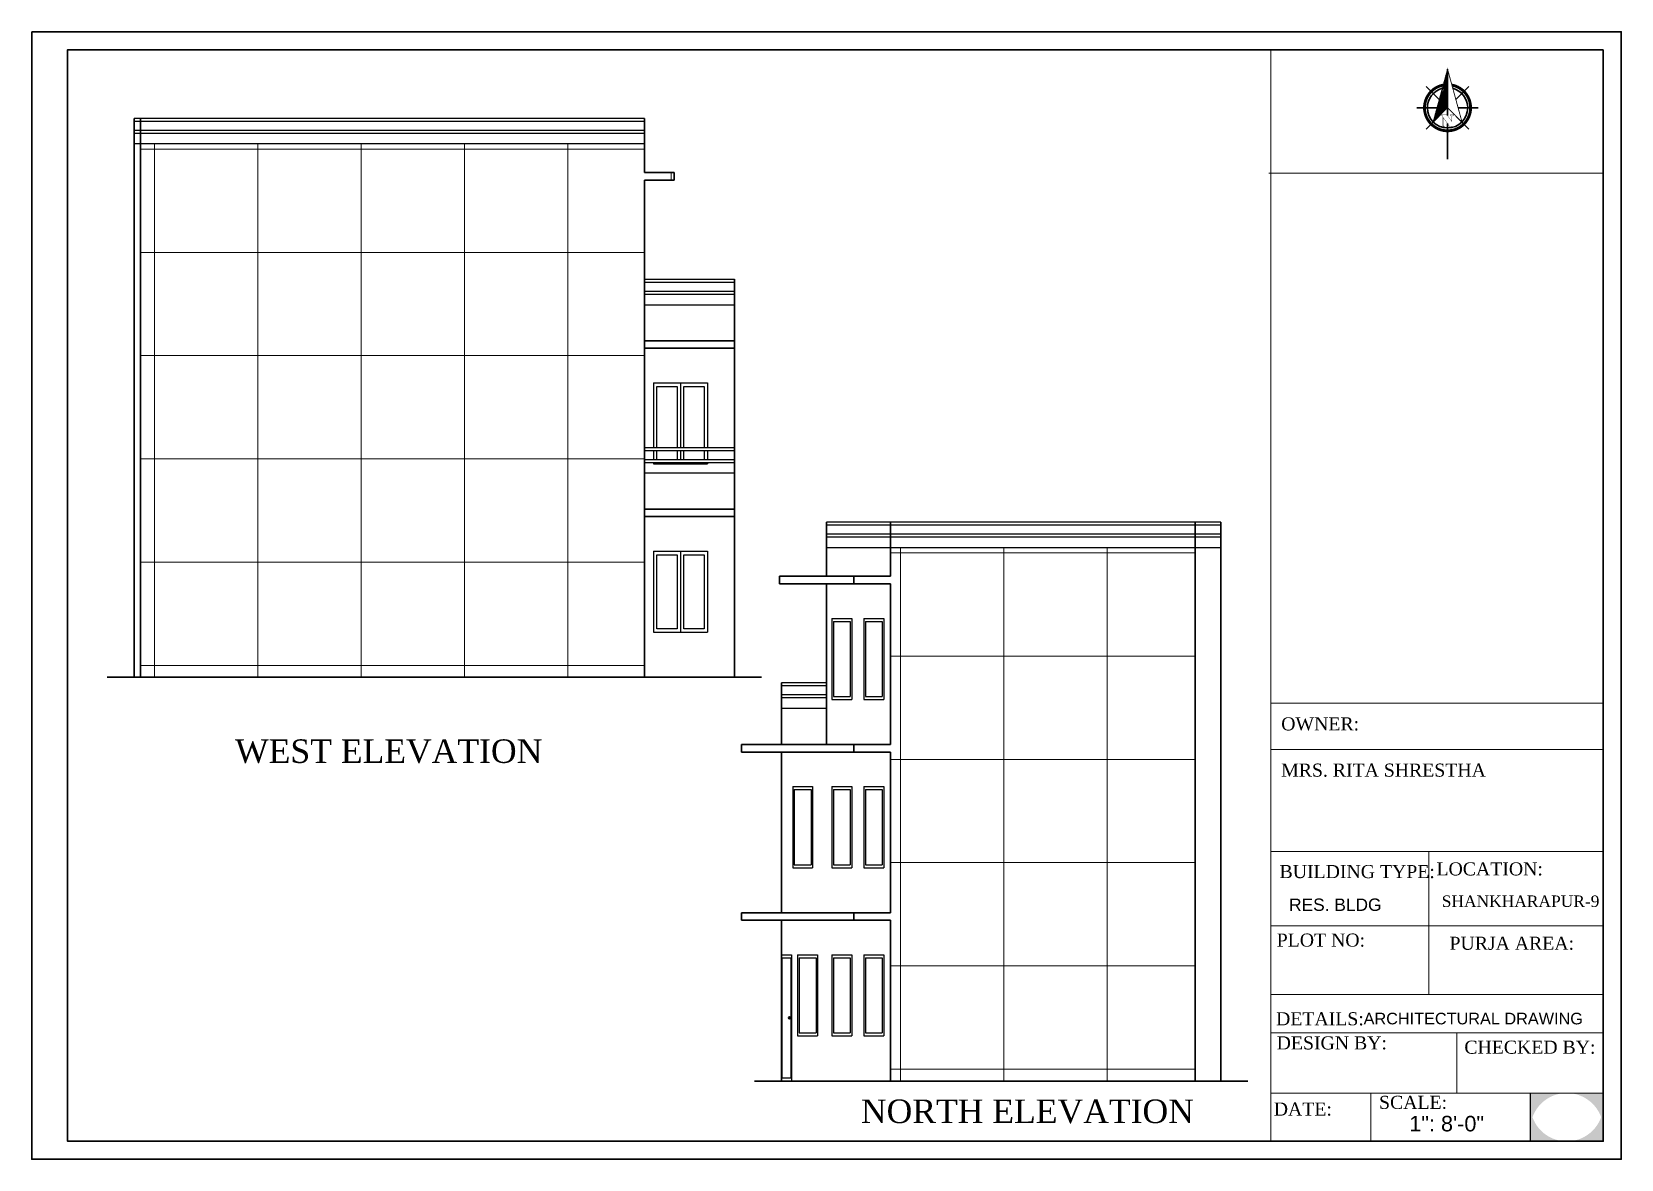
# Model space of a CAD drawing. Header units: inches. Extents: x 45643 to 70559, y -8725 to 1713.
# Drawn here: x 57982 to 59040, y -8725 to -7974 of the extents above; entities that cross this region are included whole.
import ezdxf

# ---------------------------------------------------------------- set-up
doc = ezdxf.new("R2010")
doc.units = ezdxf.units.IN
doc.header["$MEASUREMENT"] = 0
for name, color, linetype, lineweight in [('1', 7, 'Continuous', 25), ('A_hatch', 253, 'Continuous', 5), ('ELEVATION', 6, 'Continuous', 30), ('REBARS', 50, 'Continuous', 20), ('Siteplan', 7, 'Continuous', 30), ('Text', 7, 'Continuous', 9)]:
    doc.layers.add(name, color=color, linetype=linetype, lineweight=lineweight)
doc.layers.add('DIMENTION', color=8, linetype='Continuous')
doc.layers.add('Normal Wall', color=7, linetype='Continuous', lineweight=35, true_color=0xffaf89)
doc.layers.add('Rear Wall', color=7, linetype='Continuous', lineweight=20, true_color=0xd4e480)
doc.styles.get("Standard").update_dxf_attribs({"font": 'times.ttf'})
doc.styles.add('SwissBT', font='swiss.ttf', dxfattribs={"height": 12})

# ---------------------------------------------------------------- blocks, each defined once
blk = doc.blocks.new('*X1197')
at = {"color": 0}
for p, q in [((145.96, -414.6), (147.62, -412.94)), ((146.16, -413.87), (147.62, -412.41)), ((146.36, -413.14), (147.62, -411.88)), ((146.55, -412.41), (147.62, -411.35)), ((146.75, -411.68), (147.62, -410.82)), ((146.95, -410.95), (147.62, -410.29)), ((147.15, -410.22), (147.62, -409.76)), ((147.35, -409.49), (147.62, -409.23)), ((147.55, -408.76), (147.62, -408.7)), ((143.76, -422.63), (147.62, -418.77)), ((143.96, -421.9), (147.62, -418.24)), ((144.16, -421.17), (147.62, -417.71)), ((144.36, -420.44), (147.62, -417.18)), ((144.56, -419.71), (147.62, -416.65)), ((144.76, -418.98), (147.62, -416.12)), ((144.96, -418.25), (147.62, -415.59)), ((145.16, -417.52), (147.62, -415.06)), ((145.36, -416.79), (147.62, -414.53)), ((145.56, -416.06), (147.62, -414)), ((145.76, -415.33), (147.62, -413.47)), ((142.76, -426.28), (147.62, -421.42)), ((142.96, -425.55), (147.62, -420.89)), ((143.16, -424.82), (147.62, -420.36)), ((143.36, -424.09), (147.62, -419.83)), ((143.56, -423.36), (147.62, -419.3))]:
    blk.add_line(p, q, dxfattribs=at)
blk = doc.blocks.new('NORTH_15')
for p, q in [((-2.87, 2.87), (-7.37, 7.37)), ((0, 3.66), (0, 10.62)), ((2.87, 2.87), (7.37, 7.37)), ((-13.37, 0), (2.72, 0)), ((5.49, 0), (17.83, 0)), ((-2.87, -2.87), (-7.37, -7.37)), ((0, -3.66), (0, -10.62)), ((2.87, -2.87), (7.37, -7.37))]:
    blk.add_line(p, q)
at = {"const_width": 1}
for points in [[(0, -8, 1), (0, 8, 0.359415), (-7.86, 1.52, 1)], [(-7.86, -1.52, 0.359415), (0, -8, 1)]]:
    blk.add_lwpolyline(points, format="xyb", dxfattribs=at)
for points, const_width in [([(4.96, -5.01), (-13.37, 0), (4.9, 5), (0, 0), (4.96, -5.01)], 0.3), ([(5.93, -1.55), (6, -1.55), (6.07, -1.54), (6.13, -1.53), (6.17, -1.52), (6.22, -1.51), (6.26, -1.49), (6.28, -1.47), (6.3, -1.45), (6.32, -1.42), (6.33, -1.39), (6.35, -1.34), (6.36, -1.29), (6.37, -1.23), (6.38, -1.16), (6.38, -1.08), (6.38, -1), (6.54, -1), (6.54, -2.34), (6.38, -2.34), (6.38, -2.3), (6.38, -2.23), (6.38, -2.16), (6.37, -2.09), (6.36, -2.04), (6.35, -1.99), (6.33, -1.95), (6.32, -1.91), (6.3, -1.88), (6.28, -1.86), (6.26, -1.83), (6.22, -1.81), (6.18, -1.8), (6.13, -1.78), (6.07, -1.77), (6.01, -1.76), (5.95, -1.76), (2.66, -1.76), (2.66, -2.34), (2.5, -2.34), (2.5, -0.16), (4.71, 1.44), (3.14, 1.44), (3.07, 1.44), (3, 1.43), (2.94, 1.42), (2.89, 1.41), (2.85, 1.4), (2.81, 1.38), (2.78, 1.36), (2.76, 1.34), (2.74, 1.31), (2.72, 1.27), (2.7, 1.22), (2.69, 1.17), (2.68, 1.11), (2.67, 1.04), (2.66, 0.97), (2.66, 0.89), (2.66, 0.87), (2.5, 0.87), (2.5, 2.21), (2.66, 2.21), (2.66, 2.17), (2.66, 2.09), (2.67, 2.03), (2.68, 1.97), (2.69, 1.91), (2.7, 1.86), (2.71, 1.82), (2.73, 1.78), (2.75, 1.76), (2.77, 1.74), (2.8, 1.72), (2.85, 1.7), (2.89, 1.68), (2.94, 1.67), (3, 1.66), (3.07, 1.66), (3.14, 1.66), (6.54, 1.66), (6.54, 0.75), (3.33, -1.55), (5.93, -1.55), (5.93, -1.55)], 0.1)]:
    blk.add_lwpolyline(points, dxfattribs=dict(const_width=const_width))
for start, end in [(90, 164.973), (270, 90), (195.027, 270)]:
    blk.add_arc((0, 0), 7, start, end)
at = {"rotation": 90}
blk.add_blockref('*X1197', (-421.89, -147.62), dxfattribs=at)
blk = doc.blocks.new('A$C0BDB7EE9')
at = {"layer": 'Siteplan', "xscale": 2.999999999999779, "yscale": 2.999999999999779, "zscale": 2.999999999999779, "rotation": 247.8612575918487}
blk.add_blockref('NORTH_15', (20.2, 49.5), dxfattribs=at)
blk = doc.blocks.new('A$C327B4BBD')
at = {"layer": 'DIMENTION', "ltscale": 0.3, "xscale": 1.171875000000082, "yscale": 1.171875000000082, "zscale": 1.171875000000082, "rotation": 112.1387424081494}
blk.add_blockref('A$C0BDB7EE9', (16.1, 0), dxfattribs=at)

msp = doc.modelspace()

# ---------------------------------------------------------------- hatches: boundary and pattern name
msp.add_hatch(color=0).paths.add_polyline_path([(59028.142, -8680.908), (59003.832, -8680.908, -0.41421356), (59028.142, -8705.218)])
at = {"layer": 'A_hatch', "ltscale": 5}
h = msp.add_hatch(dxfattribs=at)
h.set_pattern_fill('ANSI37', color=11, scale=550, angle=45)
h.set_pattern_definition([(90, (-4292.47, -8396.29), (-68.75, 0), []), (180, (-4292.47, -8396.29), (-7e-15, -68.75), [])])
h.paths.add_polyline_path([(58389.788, -8180.11), (58389.788, -8073.11), (58409.727, -8073.11), (58409.727, -8068.11), (58389.788, -8068.11), (58389.788, -8049.11), (58054.349, -8049.11), (58054.349, -8068.11), (58054.349, -8180.11), (58054.349, -8292.11), (58054.349, -8404.11), (58389.788, -8404.11), (58389.788, -8292.11)])
h = msp.add_hatch(dxfattribs=at)
h.set_pattern_fill('ANSI37', color=11, scale=550, angle=45)
h.set_pattern_definition([(90, (-4483.49, -8665.064), (-68.75, 0), []), (180, (-4483.49, -8665.064), (-7e-15, -68.75), [])])
h.paths.add_polyline_path([(58553.567, -8560.887), (58529.248, -8560.887), (58529.248, -8565.887), (58553.567, -8565.887), (58553.567, -8672.887), (58756.349, -8672.887), (58756.349, -8317.887), (58553.567, -8317.887), (58553.567, -8336.887), (58529.248, -8336.887), (58529.248, -8341.887), (58553.567, -8341.887), (58553.567, -8448.887), (58529.248, -8448.887), (58529.248, -8453.887), (58553.567, -8453.887)])
at = {"layer": 'Text'}
for points in [[(59003.832, -8680.908), (58979.522, -8680.908), (58979.522, -8705.218, -0.41421356)], [(59003.832, -8680.908), (58979.522, -8680.908), (58979.522, -8705.218, -0.41421356)], [(59028.142, -8680.908), (59003.832, -8680.908, -0.41421356), (59028.142, -8705.218)], [(58979.522, -8688.724), (58979.522, -8713.034), (59003.832, -8713.034, -0.41421356)], [(58979.522, -8688.724), (58979.522, -8713.034), (59003.832, -8713.034, -0.41421356)], [(59028.142, -8688.724, -0.41421356), (59003.832, -8713.034), (59028.142, -8713.034)], [(59028.142, -8688.724, -0.41421356), (59003.832, -8713.034), (59028.142, -8713.034)]]:
    msp.add_hatch(color=0, dxfattribs=at).paths.add_polyline_path(points)

# ---------------------------------------------------------------- linework, layer by layer
at = {"color": 5}
for p, q in [((58395.788, -8208.11), (58431.788, -8208.11)), ((58395.788, -8208.11), (58395.788, -8251.11)), ((58413.788, -8208.11), (58413.788, -8251.11)), ((58431.788, -8208.11), (58431.788, -8251.11)), ((58395.788, -8253.11), (58395.788, -8259.11)), ((58395.788, -8261.11), (58395.788, -8262.11)), ((58395.788, -8262.11), (58431.788, -8262.11)), ((58413.788, -8253.11), (58413.788, -8259.11)), ((58413.788, -8261.11), (58413.788, -8262.11)), ((58431.788, -8253.11), (58431.788, -8259.11)), ((58431.788, -8261.11), (58431.788, -8262.11)), ((58395.788, -8320.11), (58431.788, -8320.11)), ((58395.788, -8320.11), (58395.788, -8374.11)), ((58413.788, -8320.11), (58413.788, -8374.11)), ((58431.788, -8320.11), (58431.788, -8374.11)), ((58514.642, -8364.887), (58527.878, -8364.887)), ((58514.642, -8364.887), (58514.642, -8418.887)), ((58515.642, -8366.887), (58526.878, -8366.887)), ((58515.642, -8366.887), (58515.642, -8416.887)), ((58526.878, -8366.887), (58526.878, -8416.887)), ((58527.878, -8364.887), (58527.878, -8418.887)), ((58535.915, -8364.887), (58549.15, -8364.887)), ((58535.915, -8364.887), (58535.915, -8418.887)), ((58536.915, -8366.887), (58548.15, -8366.887)), ((58536.915, -8366.887), (58536.915, -8416.887)), ((58548.15, -8366.887), (58548.15, -8416.887)), ((58549.15, -8364.887), (58549.15, -8418.887)), ((58395.788, -8374.11), (58431.788, -8374.11)), ((58514.642, -8418.887), (58527.878, -8418.887)), ((58515.642, -8416.887), (58526.878, -8416.887)), ((58535.915, -8418.887), (58549.15, -8418.887)), ((58536.915, -8416.887), (58548.15, -8416.887)), ((58488.583, -8476.887), (58501.819, -8476.887)), ((58488.583, -8476.887), (58488.583, -8530.887)), ((58489.583, -8478.887), (58500.819, -8478.887)), ((58489.583, -8478.887), (58489.583, -8528.887)), ((58500.819, -8478.887), (58500.819, -8528.887)), ((58501.819, -8476.887), (58501.819, -8530.887)), ((58514.642, -8476.887), (58527.878, -8476.887)), ((58514.642, -8476.887), (58514.642, -8530.887)), ((58515.642, -8478.887), (58526.878, -8478.887)), ((58515.642, -8478.887), (58515.642, -8528.887)), ((58526.878, -8478.887), (58526.878, -8528.887)), ((58527.878, -8476.887), (58527.878, -8530.887)), ((58535.915, -8476.887), (58549.15, -8476.887)), ((58535.915, -8476.887), (58535.915, -8530.887)), ((58536.915, -8478.887), (58548.15, -8478.887)), ((58536.915, -8478.887), (58536.915, -8528.887)), ((58548.15, -8478.887), (58548.15, -8528.887)), ((58549.15, -8476.887), (58549.15, -8530.887)), ((58488.583, -8530.887), (58501.819, -8530.887)), ((58489.583, -8528.887), (58500.819, -8528.887)), ((58514.642, -8530.887), (58527.878, -8530.887)), ((58515.642, -8528.887), (58526.878, -8528.887)), ((58535.915, -8530.887), (58549.15, -8530.887)), ((58536.915, -8528.887), (58548.15, -8528.887)), ((58491.829, -8588.887), (58505.064, -8588.887)), ((58491.829, -8588.887), (58491.829, -8642.887)), ((58492.829, -8590.887), (58504.064, -8590.887)), ((58492.829, -8590.887), (58492.829, -8640.887)), ((58504.064, -8590.887), (58504.064, -8640.887)), ((58505.064, -8588.887), (58505.064, -8642.887)), ((58514.642, -8588.887), (58527.878, -8588.887)), ((58514.642, -8588.887), (58514.642, -8642.887)), ((58515.642, -8590.887), (58526.878, -8590.887)), ((58515.642, -8590.887), (58515.642, -8640.887)), ((58526.878, -8590.887), (58526.878, -8640.887)), ((58527.878, -8588.887), (58527.878, -8642.887)), ((58535.915, -8588.887), (58549.15, -8588.887)), ((58535.915, -8588.887), (58535.915, -8642.887)), ((58536.915, -8590.887), (58548.15, -8590.887)), ((58536.915, -8590.887), (58536.915, -8640.887)), ((58548.15, -8590.887), (58548.15, -8640.887)), ((58549.15, -8588.887), (58549.15, -8642.887)), ((58491.829, -8642.887), (58505.064, -8642.887)), ((58492.829, -8640.887), (58504.064, -8640.887)), ((58514.642, -8642.887), (58527.878, -8642.887)), ((58515.642, -8640.887), (58526.878, -8640.887)), ((58535.915, -8642.887), (58549.15, -8642.887)), ((58536.915, -8640.887), (58548.15, -8640.887))]:
    msp.add_line(p, q, dxfattribs=at)
at = {"color": 0}
msp.add_line((58979.522, -8680.908), (58979.522, -8713.034), dxfattribs=at)
msp.add_line((58979.522, -8680.908), (58979.522, -8713.034), dxfattribs=at)
at = {"color": 5}
for points in [[(58398.19, -8251.11), (58398.19, -8210.568), (58411.725, -8210.568), (58411.725, -8251.11)], [(58416.19, -8251.11), (58416.19, -8210.568), (58429.725, -8210.568), (58429.725, -8251.11)], [(58398.19, -8259.11), (58398.19, -8253.11)], [(58411.725, -8253.11), (58411.725, -8259.11)], [(58416.19, -8259.11), (58416.19, -8253.11)], [(58429.725, -8253.11), (58429.725, -8259.11)]]:
    msp.add_lwpolyline(points, dxfattribs=at)
for points in [[(58398.19, -8322.568), (58411.725, -8322.568), (58411.725, -8371.968), (58398.19, -8371.968)], [(58416.19, -8322.568), (58429.725, -8322.568), (58429.725, -8371.968), (58416.19, -8371.968)]]:
    msp.add_lwpolyline(points, close=True, dxfattribs=at)
at = {"layer": '1', "color": 11, "ltscale": 5}
for p, q in [((58389.788, -8032.11), (58050.288, -8032.11)), ((58389.788, -8034.11), (58050.288, -8034.11)), ((58389.788, -8040.11), (58050.288, -8040.11)), ((58389.788, -8042.11), (58050.288, -8042.11)), ((58389.788, -8049.11), (58050.288, -8049.11)), ((58389.788, -8139.11), (58449.788, -8139.11)), ((58389.788, -8141.11), (58449.788, -8141.11)), ((58389.788, -8147.11), (58449.788, -8147.11)), ((58389.788, -8149.11), (58449.788, -8149.11)), ((58389.788, -8156.11), (58449.788, -8156.11)), ((58389.788, -8251.11), (58449.788, -8251.11)), ((58389.788, -8253.11), (58449.788, -8253.11)), ((58389.788, -8259.11), (58449.788, -8259.11)), ((58389.788, -8261.11), (58449.788, -8261.11)), ((58389.788, -8268.11), (58449.788, -8268.11)), ((58773.574, -8300.887), (58510.974, -8300.887)), ((58773.574, -8302.887), (58510.974, -8302.887)), ((58773.574, -8308.887), (58510.974, -8308.887)), ((58773.574, -8310.887), (58510.974, -8310.887)), ((58773.574, -8317.887), (58510.974, -8317.887)), ((58510.974, -8407.887), (58481.053, -8407.887)), ((58510.974, -8409.887), (58481.053, -8409.887)), ((58510.974, -8415.887), (58481.053, -8415.887)), ((58510.974, -8417.887), (58481.053, -8417.887)), ((58510.974, -8424.887), (58481.053, -8424.887))]:
    msp.add_line(p, q, dxfattribs=at)
at = {"layer": '1', "color": 2, "ltscale": 5}
for points in [[(58481.053, -8588.887), (58487.785, -8588.887), (58487.785, -8672.887), (58481.053, -8672.887)], [(58487.411, -8670.887), (58481.427, -8670.887), (58481.427, -8590.887), (58487.411, -8590.887)]]:
    msp.add_lwpolyline(points, close=True, dxfattribs=at)
at = {"layer": 'ELEVATION'}
for p, q in [((58050.288, -8068.11), (58050.288, -8032.11)), ((58054.349, -8068.11), (58054.349, -8032.11)), ((58389.788, -8068.11), (58389.788, -8032.11)), ((58050.288, -8180.11), (58050.288, -8068.11)), ((58054.349, -8180.11), (58054.349, -8068.11)), ((58409.727, -8068.11), (58389.788, -8068.11)), ((58409.727, -8073.11), (58409.727, -8068.11)), ((58409.727, -8073.11), (58389.788, -8073.11)), ((58389.788, -8180.11), (58389.788, -8073.11)), ((58449.788, -8180.11), (58449.788, -8139.11)), ((58050.288, -8292.11), (58050.288, -8180.11)), ((58054.349, -8292.11), (58054.349, -8180.11)), ((58449.788, -8180.11), (58389.788, -8180.11)), ((58389.788, -8292.11), (58389.788, -8180.11)), ((58449.788, -8185.11), (58389.788, -8185.11)), ((58449.788, -8292.11), (58449.788, -8180.11)), ((58449.788, -8292.11), (58449.788, -8251.11)), ((58050.288, -8404.11), (58050.288, -8292.11)), ((58054.349, -8404.11), (58054.349, -8292.11)), ((58449.788, -8292.11), (58389.788, -8292.11)), ((58389.788, -8404.11), (58389.788, -8292.11)), ((58449.788, -8404.11), (58449.788, -8292.11)), ((58449.788, -8297.11), (58389.788, -8297.11)), ((58510.974, -8336.887), (58510.974, -8300.887)), ((58553.567, -8336.887), (58553.567, -8300.887)), ((58756.349, -8672.887), (58756.349, -8300.887)), ((58773.574, -8672.887), (58773.574, -8300.887)), ((58479.826, -8336.887), (58553.567, -8336.887)), ((58479.826, -8341.887), (58479.826, -8336.887)), ((58529.248, -8341.887), (58529.248, -8336.887)), ((58479.826, -8341.887), (58553.567, -8341.887)), ((58510.974, -8341.887), (58510.974, -8448.887)), ((58553.567, -8448.887), (58553.567, -8341.887)), ((58050.288, -8404.11), (58032.288, -8404.11)), ((58449.788, -8404.11), (58050.288, -8404.11)), ((58449.788, -8404.11), (58467.788, -8404.11)), ((58481.053, -8448.887), (58481.053, -8407.887)), ((58481.053, -8448.887), (58481.053, -8407.887)), ((58454.393, -8448.887), (58553.567, -8448.887)), ((58454.393, -8453.887), (58454.393, -8448.887)), ((58529.248, -8448.887), (58529.248, -8453.887)), ((58454.393, -8453.887), (58553.567, -8453.887)), ((58481.053, -8560.887), (58481.053, -8453.887)), ((58553.567, -8560.887), (58553.567, -8453.887)), ((58454.393, -8560.887), (58553.567, -8560.887)), ((58454.393, -8565.887), (58454.393, -8560.887)), ((58454.393, -8565.887), (58553.567, -8565.887)), ((58481.053, -8672.887), (58481.053, -8565.887)), ((58529.248, -8565.887), (58529.248, -8560.887)), ((58553.567, -8672.887), (58553.567, -8565.887)), ((58481.053, -8672.887), (58463.053, -8672.887)), ((58481.053, -8672.887), (58773.574, -8672.887)), ((58773.574, -8672.887), (58791.574, -8672.887))]:
    msp.add_line(p, q, dxfattribs=at)
for radius in [0.626, 0.126]:
    msp.add_circle((58486.354, -8630.887), radius, dxfattribs=at)
at = {"layer": 'Normal Wall'}
for points in [[(57982.045, -7974.413), (59040.049, -7974.413), (59040.049, -8724.941), (57982.045, -8724.941)], [(57982.045, -7974.413), (59040.049, -7974.413), (59040.049, -8724.941), (57982.045, -8724.941)], [(59028.142, -7986.32), (58005.859, -7986.32), (58005.859, -8713.034), (59028.142, -8713.034)], [(59028.142, -7986.32), (58005.859, -7986.32), (58005.859, -8713.034), (59028.142, -8713.034)]]:
    msp.add_lwpolyline(points, close=True, dxfattribs=at)
at = {"layer": 'Rear Wall'}
for p, q in [((58806.723, -8430.592), (58806.723, -7986.32)), ((58805.544, -8068.618), (59028.142, -8068.618)), ((58806.723, -8421.328), (59028.142, -8421.328)), ((58806.723, -8421.328), (59028.142, -8421.328)), ((58806.723, -8421.328), (59028.142, -8421.328)), ((58806.723, -8421.328), (59028.142, -8421.328)), ((58806.723, -8452.132), (59028.142, -8452.132)), ((58806.723, -8452.132), (59028.142, -8452.132)), ((58806.723, -8520.19), (59028.142, -8520.19)), ((58806.723, -8520.19), (59028.142, -8520.19)), ((58911.992, -8520.19), (58911.992, -8606.091)), ((58911.992, -8520.19), (58911.992, -8615.355)), ((58806.723, -8569.681), (59028.142, -8569.681)), ((58806.723, -8569.681), (59028.142, -8569.681)), ((58806.723, -8615.355), (59028.142, -8615.355)), ((58806.723, -8640.789), (59028.142, -8640.789)), ((58806.723, -8640.789), (59028.142, -8640.789)), ((58930.571, -8680.908), (58930.571, -8640.789)), ((58930.571, -8680.908), (58930.571, -8640.789)), ((58806.723, -8680.908), (59028.142, -8680.908)), ((58806.723, -8680.908), (59028.142, -8680.908)), ((58873.461, -8680.908), (58873.461, -8713.034)), ((58873.461, -8680.908), (58873.461, -8713.034))]:
    msp.add_line(p, q, dxfattribs=at)
msp.add_lwpolyline([(58806.723, -8421.328), (59028.142, -8421.328), (59028.142, -8713.034), (58806.723, -8713.034)], close=True, dxfattribs=at)
msp.add_lwpolyline([(58806.723, -8421.328), (59028.142, -8421.328), (59028.142, -8713.034), (58806.723, -8713.034)], close=True, dxfattribs=at)

# ---------------------------------------------------------------- block references
at = {"layer": 'REBARS', "xscale": 0.5459999999999999, "yscale": 0.5459999999999999, "zscale": 0.5459999999999999, "rotation": 270}
msp.add_blockref('A$C327B4BBD', (58924.415, -8050.4), dxfattribs=at)

# ---------------------------------------------------------------- texts
at = {"color": 0}
for s, p in [('OWNER:', (58813.724, -8439.474)), ('LOCATION:', (58917.063, -8536.02))]:
    msp.add_text(s, height=8.7044, dxfattribs=at).set_placement(p)
at = {"char_height": 15.677, "width": 236.13134, "attachment_point": 3}
for s, insert in [('{\\fTimes New Roman|b0|i0|c0|p18;WEST ELEVATION}', (58321.892, -8445.456)), ('{\\fTimes New Roman|b0|i0|c0|p18;NORTH ELEVATION}', (58755.583, -8685.191))]:
    msp.add_mtext(s, dxfattribs=dict(at, insert=insert))
at = {"layer": 'Text', "color": 0}
for s, height, p in [('OWNER:', 8.7044, (58813.724, -8439.474)), ('MRS. RITA SHRESTHA', 8.70441, (58813.724, -8470.278)), ('LOCATION:', 8.7044, (58917.063, -8536.02)), ('CHECKED BY:', 8.70441, (58935.626, -8654.71)), ('CHECKED BY:', 8.70441, (58935.626, -8654.71)), ('SCALE:', 8.7044, (58878.856, -8691.444)), ('SCALE:', 8.7044, (58878.856, -8691.444)), ('DATE:', 8.7044, (58808.765, -8695.909))]:
    msp.add_text(s, height=height, dxfattribs=at).set_placement(p)
at = {"layer": 'Text', "color": 0, "attachment_point": 1}
for s, insert, char_height, width in [('BUILDING TYPE:', (58812.643, -8529.101), 8.70441, 148.55507), ('BUILDING TYPE:', (58812.643, -8529.101), 8.70441, 148.55507), ('PLOT NO: ', (58810.741, -8574.71), 8.7044, 138.02713), ('PLOT NO: ', (58810.741, -8574.71), 8.7044, 138.02713), ('PURJA AREA:', (58925.749, -8576.817), 8.70441, 197.58209), ('PURJA AREA:', (58925.749, -8576.817), 8.70441, 197.58209), ('DETAILS: ', (58810.299, -8627.098), 8.7044, 138.02713), ('DESIGN BY:', (58810.699, -8643.15), 8.7044, 138.02713), ('DESIGN BY:', (58810.699, -8643.15), 8.7044, 138.02713)]:
    msp.add_mtext(s, dxfattribs=dict(at, insert=insert, char_height=char_height, width=width))
at = {"layer": 'Text', "color": 0, "insert": (58818.956, -8551.399), "char_height": 8.2555, "width": 163.21422, "attachment_point": 1, "style": 'SwissBT'}
msp.add_mtext('RES. BLDG', dxfattribs=at)
msp.add_mtext('RES. BLDG', dxfattribs=at)
at = {"layer": 'Text', "color": 0, "linetype": 'ByBlock', "insert": (58920.594, -8549.367), "char_height": 7.67109, "attachment_point": 1}
msp.add_mtext_dynamic_manual_height_columns('SHANKHARAPUR-9', width=381.03512, gutter_width=1.534, heights=[0], dxfattribs=at)
at = {"layer": 'Text', "color": 0, "linetype": 'ByBlock', "insert": (58868.596, -8627.439), "char_height": 7.73955, "width": 268.53223, "attachment_point": 1, "style": 'SwissBT'}
msp.add_mtext('ARCHITECTURAL DRAWING', dxfattribs=at)
at = {"layer": 'Text', "color": 0, "ltscale": 0.5, "insert": (58898.937, -8696.088), "char_height": 10.3194, "width": 127.53441, "attachment_point": 1, "style": 'SwissBT'}
msp.add_mtext('1": 8\'-0"', dxfattribs=at)
msp.add_mtext('1": 8\'-0"', dxfattribs=at)

doc.saveas('drawing.dxf')
